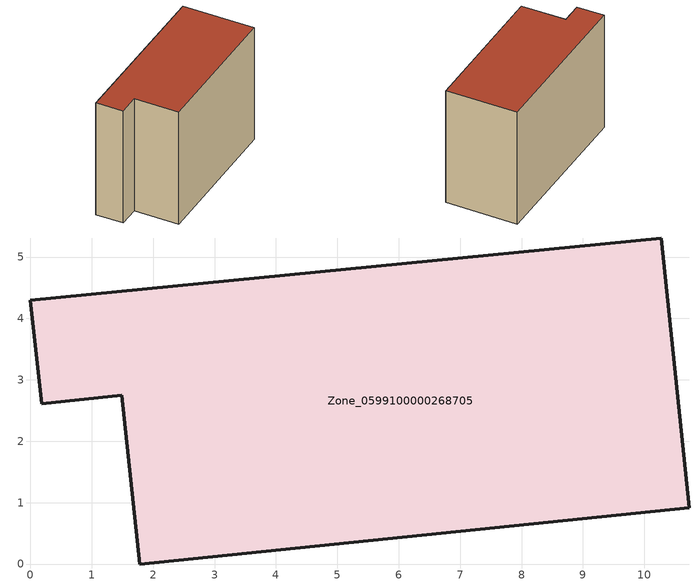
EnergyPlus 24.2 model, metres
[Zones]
Zone_0599100000268705
 floor ground (C_G): 1.49,2.75 0.18,2.61 0,4.3 10.28,5.31 10.73,0.92 1.78,0 z0
 wall outside (C_F): 10.28,5.31 0,4.3 0.18,2.61 1.49,2.75 1.78,0 10.73,0.92 10.28,5.31 z0:7.56
 roof outside (C_R): 1.78,0 10.73,0.92 10.28,5.31 0,4.3 0.18,2.61 1.49,2.75 z7.56
[BUILDING]
Pand.0599100000268705: North Axis=0; Terrain=City; Loads Convergence Tolerance Value=0.04; Temperature Convergence Tolerance Value=0.4; Solar Distribution=FullExterior; Maximum Number of Warmup Days=25; Minimum Number of Warmup Days=1
[Site:Location]
Rotterdam.The.Hague.AP_ZH_NLD Design_Conditions: Latitude=51.96; Longitude=4.45; Time Zone=1; Elevation=-4.5
[SITE:GROUNDTEMPERATURE:BUILDINGSURFACE]
18, 18, 18, 18, 18, 18, 18, 18, 18, 18, 18, 18
[MATERIAL] Thermal Absorptance=0.9; Solar Absorptance=0.7; Visible Absorptance=0.7
Name | Roughness | Thickness | Conductivity | Density | Specific Heat
G.TI.1946 | MediumSmooth | 0.15 | 1 | 540 | 1210
F.TI.1946 | Rough | 0.3 | 0.857143 | 1920 | 840
R.TI.1946 | MediumRough | 0.2 | 0.1 | 1500 | 1000
[CONSTRUCTION]
C_G: G.TI.1946
C_F: F.TI.1946
C_R: R.TI.1946
[ZONE]
Zone_0599100000268705: Type=1; Multiplier=1; Ceiling Height=Autocalculate; Volume=Autocalculate; Floor Area=autocalculate; Part of Total Floor Area=Yes
[ZONEINFILTRATION:DESIGNFLOWRATE]
Infil_Zone_0599100000268705: Zone or ZoneList or Space or SpaceList=Zone_0599100000268705; Schedule=AlwaysOn; Design Flow Rate Calculation Method=Flow/Area; Flow Rate per Floor Area=0.003; Constant Term Coefficient=1; Temperature Term Coefficient=0; Velocity Term Coefficient=0; Velocity Squared Term Coefficient=0
[HVACTEMPLATE:ZONE:IDEALLOADSAIRSYSTEM]
Zone_0599100000268705: Maximum Heating Supply Air Temperature=50; Minimum Cooling Supply Air Temperature=13; Maximum Heating Supply Air Humidity Ratio=0.0156; Minimum Cooling Supply Air Humidity Ratio=0.0077; Heating Limit=NoLimit; Cooling Limit=NoLimit; Dehumidification Control Type=ConstantSensibleHeatRatio; Cooling Sensible Heat Ratio=0.7; Dehumidification Setpoint=60; Humidification Control Type=None; Humidification Setpoint=30; Outdoor Air Method=None; Outdoor Air Flow Rate per Person=0.00944; Outdoor Air Flow Rate per Zone Floor Area=0; Outdoor Air Flow Rate per Zone=0; Demand Controlled Ventilation Type=None; Outdoor Air Economizer Type=NoEconomizer; Heat Recovery Type=None; Sensible Heat Recovery Effectiveness=0.7; Latent Heat Recovery Effectiveness=0.65
[ZONECONTROL:THERMOSTAT]
ThermostatControl_Zone_0599100000268705: Zone or ZoneList=Zone_0599100000268705; Control Type Schedule=DualSetpointControlType; Control 1=Thermostat_Zone_0599100000268705; Temperature Difference Between Cutout And Setpoint=0
[THERMOSTATSETPOINT:DUALSETPOINT]
Thermostat_Zone_0599100000268705: Heating Setpoint Temperature Schedule=HeatingSetpoint_Zone_0599100000268705; Cooling Setpoint Temperature Schedule=CoolingSetpoint_Zone_0599100000268705
[SCHEDULE:COMPACT]
HeatingSetpoint_Zone_0599100000268705: Through: 12/31, For: AllDays, Until: 24:00, 21
CoolingSetpoint_Zone_0599100000268705: Through: 12/31, For: AllDays, Until: 24:00, 24
DualSetpointControlType: Through: 12/31, For: AllDays, Until: 24:00, 4
AlwaysOn: Through: 12/31, For: AllDays, Until: 24:00, 1
